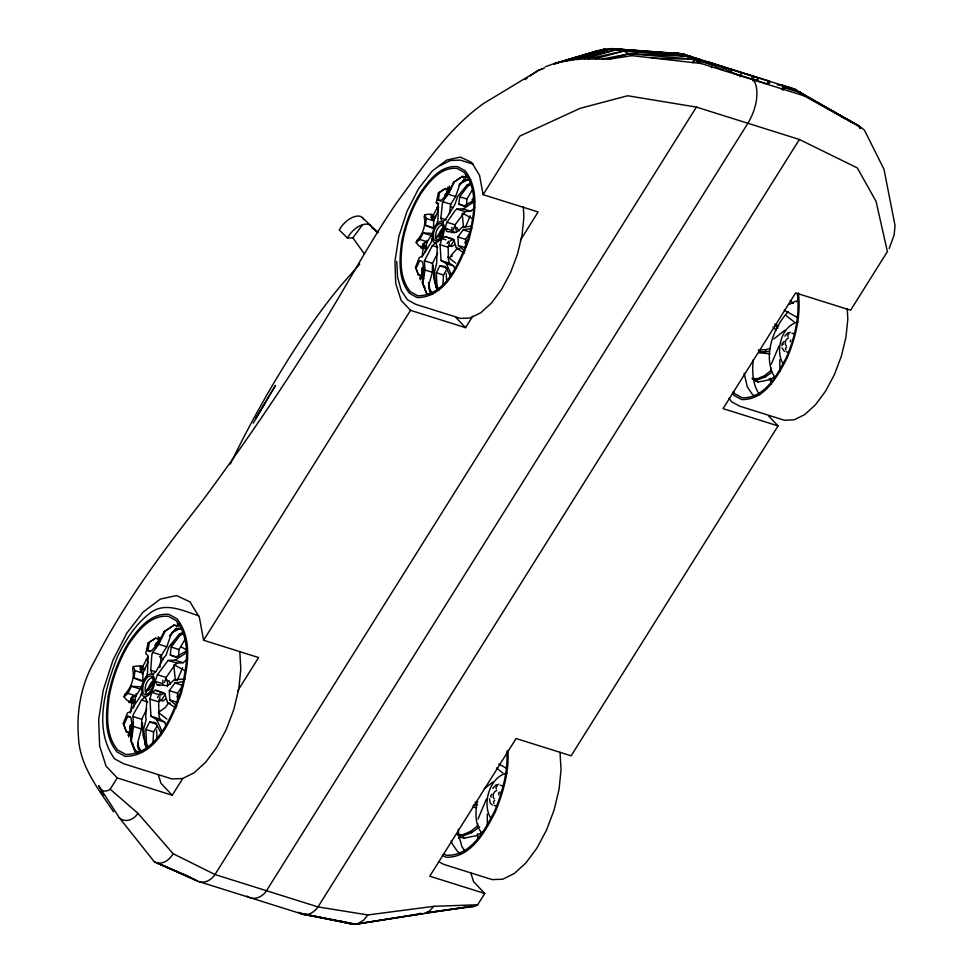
<?xml version="1.0" encoding="UTF-8"?>
<svg xmlns="http://www.w3.org/2000/svg" width="973" height="973" viewBox="0 0 973 973"><rect width="100%" height="100%" fill="white"/><g stroke="black" fill="none" stroke-linecap="round" stroke-linejoin="round"><path stroke-width="1.46" d="M174.97 682.973L182.766 685.43L177.585 693.263L177.536 702.384L169.752 699.928L169.29 690.648L174.97 682.973L183.143 681.587M463.184 229.883L470.373 232.146L465.593 239.358L465.556 247.774L458.368 245.524L457.955 236.962L463.184 229.883L471.796 228.412M140.878 751.351L138.835 750.037L138.044 741.487L141.474 728.959L141.742 719.29L146.765 708.989M144.162 681.368L142.8 680.747L143.007 673.158L140.039 669.181L141.097 667.673L145.208 668.658M434.773 228.4L433.52 227.828L433.715 220.835L430.966 217.161L431.951 215.763L435.746 216.675M432.365 293.347L429.859 291.718L429.142 283.836L432.304 272.282L432.535 263.367L437.534 253.235M130.236 726.576L130.552 731.343L130.978 725.542L132.523 723.255M421.796 273.522L422.027 267.806L422.221 274.483L421.796 273.522L424.192 274.909M178.631 656.264L178.996 649.514L185.052 639.334M466.493 206.495L466.894 199.027L472.489 189.638M153.016 742.156L153.612 731.903L157.2 725.822M442.861 285.807L443.481 275.006L446.802 269.387M132.778 702.944L134.821 702.397L130.905 700.767L131.051 698.346L136.013 695.877L140.246 689.042L141.815 688.981M430.917 213.926L432.426 215.325L428.74 214.169L424.775 214.778L424.131 216.857C426.32 224.994 422.659 234.651 416.833 240.526L416.201 242.605L418.949 245.95L422.635 247.106L420.531 247.665L423.34 248.553L426.162 247.799L422.55 246.291L422.683 244.065L427.256 241.778L431.161 235.478L432.608 235.417M152.177 674.362L150.718 670.263L151.849 654.488L152.712 652.396L158.769 644.296L165.325 630.93L174.349 624.909L178.351 626.162L178.825 623.389M159.864 667.514L161.506 655.157L166.784 646.814L170.932 634.773L176.332 628.351L179.944 628.485M442.168 221.941L440.818 218.159L442.654 201.679L448.249 194.211L454.282 181.89L462.613 176.332L466.298 177.487M449.392 213.646L450.767 204.221L455.632 196.534L459.451 185.429L464.437 179.506L468.889 179.664M130.431 712.966L133.155 695.829M133.556 707.943L136.184 693.64M162.771 685.041L162.832 680.176M167.49 686.524L167.538 681.659L165.848 677.828M422.173 256.933L423.073 248.164M425.092 251.958L427.256 240.416M451.837 232.754L451.995 227.293M476.952 801.667C475.578 812.212 474.593 824.496 481.915 833.192M477.463 826.576L477.767 823.669M753.224 359.742C752.105 371.552 752.348 384.955 759.779 394.783M770.762 371.054L771.066 368.135M781.891 345.743L782.134 343.323M782.937 343.104L783.277 344.333M130.905 700.767L131.671 696.96M139.261 753.041L135.271 751.788L130.662 740.137L132.292 726.345L130.954 717.685L127.816 716.225L123.875 724.836L126.563 732.146L130.552 733.399L129.093 734.87L128.655 737.048M186.694 650.803L175.687 657.176L170.275 654.999L171.199 647.069L179.92 635.503L183.581 633.52M430.248 294.491L426.575 293.335L422.331 282.596L423.827 269.874L422.586 261.895L419.704 260.545L416.067 268.475L418.548 275.225L422.221 276.381L420.47 279.75L419.691 277.998L421.856 275.541L422.221 276.381M447.726 228.898L445.038 228.059L447.008 222.27L455.084 210.569L456.909 209.061L463.221 208.879L474.556 201.46L473.997 200.219L463.841 206.094L458.855 204.087L459.706 196.765L467.745 186.098L471.552 184.043M145.658 679.142L142.058 681.319L134.006 677.986L134.992 670.64L133.313 666.602L137.619 665.933L141.62 667.186L139.978 665.678M435.053 227.013L432.827 228.351L425.408 225.274L426.32 218.499L424.775 214.778M135.271 751.788L131.258 741.487L133.459 726.43L132.948 716.529L133.447 714.231L141.535 700.049L145.172 697.13M426.575 293.335L422.878 283.836L424.909 269.959L424.435 260.825L432.353 245.634L435.697 242.934M150.572 651.618L147.969 650.803L149.343 642.204L155.51 638.203L159.499 639.456L159.073 637.558L161.104 638.203M441.17 201.107L438.288 200.207L439.553 192.277L445.233 188.592L448.918 189.747L449.331 186.074M465.495 178.059L465.994 175.675L465.276 174.836M149.343 642.204L148.054 643.104L145.768 653.467L147.957 655.741L147.604 672.452L146.205 677.549M436.658 224.872L437.947 220.178L438.276 204.768L436.257 202.664L438.361 193.116L439.553 192.277M423.741 245.378L424.423 242.593M498.711 793.396L498.675 794.844M166.03 726.15L164.717 722.148L156.702 719.619L150.961 716.225L149.927 699.076L151.679 692.715M164.717 722.148L159.742 718.986L158.927 714.705L158.672 701.825L160.071 696.741M454.659 268.816L453.734 266.006L446.339 263.683L441.049 260.545L440.088 244.734L441.706 238.859M453.734 266.006L449.149 263.099L448.395 259.146L448.152 247.264L449.453 242.569M682.243 56.47L682.973 53.904L675.688 52.907M130.747 702.895L128.716 702.263L131.002 701.655L127.013 700.39L124.021 696.777L124.714 694.515C131.027 688.154 134.992 677.67 132.62 668.852L133.313 666.602M141.097 667.673L140.562 669.424L144.709 670.312M422.55 246.291L423.048 244.661L426.624 246.278M431.951 215.763L431.453 217.393L435.272 218.195M442.277 237.303L443.457 233.484M759.086 351.326L758.648 352.737L769.911 353.807M759.037 351.703L765.435 351.825L766.116 349.587L770.494 348.492M687.522 58.416L688.385 55.789L699.526 62.965L806.021 96.449L794.892 89.273L786.975 86.731M757.675 80.686L758.612 77.852L768.427 80.917L767.49 83.751M768.256 84.019L769.181 81.185L767.843 80.723M141.389 693.056L140.1 696.814L131.355 709.499L130.759 711.579L127.463 712.893L123.279 723.486L126.563 732.146M155.291 680.991L157.431 674.715L168.159 660.399L175.006 660.205L183.021 662.722L187.57 659.001M164.461 682.487L166.176 677.476L173.814 666.408L176.952 663.16L183.021 662.722M432.608 238.02L431.027 242.642L422.416 256.252L419.375 257.468L415.52 267.247L418.548 275.225M453.491 229.433L455.072 224.799L465.009 211.603L470.616 211.202L474.812 207.772M688.093 58.757L689.066 56.142L701.983 60.204L685.843 55.522M692.703 62.771L694.175 58.854L711.531 64.303L723.778 70.591M730.103 72.184L731.112 69.497L758.612 77.852L755.133 80.637M740.064 76.77L741.572 72.72M751.545 78.922L752.555 76.235M752.664 80.735L754.172 76.685L707.845 61.871M768.147 83.958L769.181 81.185L769.716 82.596L767.271 84.274M782.341 89.492L783.314 86.877L781.976 85.21L777.269 84.846M140.44 672.477L141.985 668.415M142.338 674.301L147.969 662.139M431.696 219.253L432.717 216.553M433.435 220.968L438.276 210.667M147.555 660.655L146.473 659.536L147.543 658.21M130.139 725.943L130.954 726.551L131.221 724.617L130.589 724.861L131.501 725.153M437.911 209.304L436.901 208.258L437.315 207.261L438.738 207.31M437.072 209.037L437.899 207.042M423 269.071L423.839 269.326L423.425 270.324L422.014 270.287L423 269.071L422.258 268.512M693.883 62.175L695.002 59.487L712.37 64.948L711.239 67.624M782.183 89.552L783.314 86.877L800.67 92.338M783.022 90.197L784.141 87.521L783.314 86.877L781.769 88.823M177.573 679.677L182.62 667.685M465.216 227.718L470.202 215.86M478.011 819.035L486.427 799.04M771.248 364.34L779.008 345.914M889.164 248.553L894.151 234.98L895.038 225.566L883.983 169.253L865.167 131.574L864.036 129.725L858.916 125.955L793.153 88.725L858.916 125.955L860.241 128.533M124.021 696.777L127.998 693.36L131.452 686.281L140.38 686.743L141.632 689.042M416.201 242.605L419.862 239.455L423.048 232.936L431.282 233.362L432.438 235.466M148.468 747.495L146.546 743.798L145.816 729.458L149.635 721.99L155.522 722.611L161.238 733.435M438.969 289.808L436.974 285.977L436.293 272.744L439.82 265.86L445.245 266.432L450.523 276.417M165.325 630.93L164.036 631.842L157.687 643.956L151.593 650.706L147.969 650.803M454.282 181.89L447.239 193.895L441.62 200.122L438.288 200.207M142.496 667.052L148.139 656.459M160.18 693.457L157.431 697.702M165.398 693.98L162.138 699.186L158.465 701.776M433.228 215.203L438.203 205.875M454.367 240.027L451.35 244.831L447.969 247.215M498.857 792.995L499.952 791.998M790.648 339.991L790.222 341.766M253.235 423.194L275.517 385.357L255.68 418.536L264.279 404.099M445.342 195.391L447.896 191.17L444.783 195.172M146.047 691.925L151.654 681.939L154.585 680.65M147.434 690.137L147.41 689.139L148.322 689.152M147.774 688.981L146.899 689.966M149.708 686.354L151.618 684.737M148.541 689.65L149.562 688.008M150 688.993L145.5 691.754M436.512 238.142L441.693 228.935L444.393 227.731L442.095 229.847L443.226 229.592L440.599 233.775L438.409 235.125M438.105 235.417L437.291 236.317L438.604 235.575M440.392 233.155L441.328 231.647M438.811 236.038L439.76 234.529M439.212 236.95L440.161 235.442L436.013 237.984M189.844 876.855L154.439 861.908L119.326 817.782L98.687 785.649A23.96 11.494 -72.5 0 0 110.156 789.261L117.234 777.938L172.233 795.233L182.729 778.509M237.607 691.012L258.599 657.553L203.6 640.27L410.533 310.363L465.532 327.658L472.793 316.079M520.373 240.246L538.105 211.956L483.107 194.673L519.886 136.05L580.115 108.331L627.694 95.755L696.388 107.091L799.392 139.467L857.335 167.952L876.053 201.375L887.4 251.593L850.633 310.217L795.634 292.922L723.061 408.624L778.059 425.906L571.115 755.814L516.116 738.519L429.762 876.199L484.761 893.482L477.682 904.768A23.96 11.494 -72.5 0 1 470.896 906.374L354.063 924.35L300.389 913.331L298.638 912.297M696.388 107.091L214.984 874.532C211.348 880.127 203.856 884.445 197.373 880.942L154.439 861.908M799.392 139.467L318.001 906.921C314.595 911.896 308.405 916.14 302.189 914.061L199.173 881.684M155.023 645.342L156.592 642.922M110.156 789.225L137.923 813.282L173.145 853.735C169.983 859.037 164.279 864.073 157.687 862.978L197.373 880.942M477.682 904.768L433.861 906.325L367.855 914.948L363.756 920.105L357.395 923.912L423.073 913.586M422.623 269.132L424.046 267.028M445.512 194.515L448.2 190.89M472.027 199.866L473.815 197.458M447.008 243.457L448.614 241.292M155.364 645.221L158.015 641.645M168.341 703.37L165.13 707.687L158.38 712.455L166.93 719.096M796.352 301.837L798.152 299.429M784.846 336.147L787.619 333.034L790.331 332.279M783.338 342.022L784.165 341.438M492.764 788.458L495.768 785.077L498.711 784.262M363.634 219.643A16.736 8.903 -45.3 0 0 352.798 217.271A16.736 8.903 -45.3 0 0 339.273 229.969L347.422 238.044L352.871 237.813L362.661 224.714M137.923 813.282C134.262 819.497 125.213 823.401 119.326 817.782M433.861 906.325L429.482 910.947L424.702 913.331M471.066 182.948L467.198 184.858L457.687 196.388L454.877 204.488L445.683 219.278L442.338 221.978M183.058 632.316L179.324 634.153L169.01 646.656L165.969 655.449L164.084 657.31L155.996 671.479L152.372 674.411M459.061 185.308L464.437 179.506M176.332 628.351L169.545 635.758L170.932 634.773M127.804 735.15L130.151 732.487L126.162 731.234M359.73 264.133L340.331 286.184A455.34 218.378 -72.5 0 0 314.766 319.558A636.865 305.449 -72.5 0 0 230.333 463.987M458.453 838.41L459.913 836.95L463.914 838.203L476.429 835.673L482.547 832.134M449.988 188.482L452.104 186.561M454.914 244.503L452.08 246.51L449.684 245.962M450.986 255.522L457.067 248.687L458.478 249.137M171.102 645.026L173.23 643.092M166.006 698.833L162.929 701.01L160.326 700.402M788.106 311.652C773.073 328.278 762.26 356.738 774.849 377.402M185.052 678.972L174.471 679.738L167.465 685.685L157.152 684.797L155.279 681.355M771.528 372.44L765.374 376.892L757.444 379.871L752.506 379.227L752.105 378.315L757.018 378.911L764.778 375.566L771.078 370.409M479.653 826.843L471.65 832.645L463.051 835.88L457.687 835.175L457.249 834.189L462.576 834.822L471.005 831.197L477.828 825.615M464.814 242.605L468.135 239.99M177.062 696.51L180.333 693.931M773.876 338.908L784.931 330.2M484.128 788.872L492.849 782.012M525.165 79.616L527.439 77.889M529.713 76.174L538.738 70.165L544.503 67.976M438.361 193.116L445.233 188.592M453.102 182.729L462.613 176.332M444.43 189.163L448.115 190.319L448.918 189.747M437.205 289.297L435.782 286.816L436.974 285.977M155.51 638.203L148.054 643.104M174.349 624.909L164.036 631.842M157.383 641.706L158.392 641L155.619 645.573L155.668 648.127M147.312 748.31L145.257 744.71L146.546 743.798M175.006 660.205L186.062 652.956M449.952 241.109L453.284 239.103L445.208 236.561L441.888 238.567L445.926 239.845M162.978 692.581L155.485 690.222L151.873 692.399L158.125 694.357M160.618 695.148L164.23 692.971M758.235 382.024L754.184 380.029L758.235 382.024L769.789 379.689L774.861 376.746M439.808 165.763L450.438 160.484L460.205 160.107L473.17 164.182M463.501 177.828L466.189 176.502M459.365 184.006L468.086 179.677L470.75 179.579M449.295 257.504L452.396 255.972M789.602 304.233L795.659 301.229M176.04 626.174L178.582 624.909M172.185 632.559L180.285 628.534M439.881 232.997L441.645 231.513M438.312 235.88L439.662 235.284M153.564 682.28L152.092 682.937L153.333 682.657L150.487 687.193L148.103 688.653M147.993 689.48L149.453 688.823M422.744 270.847L423.486 270.555M146.643 660.375L147.276 660.132M545.366 66.809L551.837 64.4M555.741 63.683L559.001 62.467M596.68 51.022L604.951 49.064L611.531 48.65L675.943 53.345L611.531 48.65L553.053 64.048L596.68 51.022L600.779 51.01M542.654 68.888L538.738 70.165L483.411 103.588C447.215 129.409 422.513 167.952 396.352 203.199C365.155 248.869 340.1 298.395 309.572 344.515C276.21 397.069 241.122 448.529 204.099 498.565C164.109 549.794 124.641 601.934 95.111 660.12C81.635 682.937 76.405 709.986 78.412 736.281C79.324 765.362 98.091 788.689 113.525 811.81M566.882 60.715L589.614 53.491M582.462 56.033L586.585 54.731M553.357 63.938L598.103 50.523M562.321 61.688L604.951 49.064L553.722 63.853M563.355 61.53L573.133 59.827L611.531 48.65L628.132 50.061M575.882 59.572L584.238 58.842L617.806 49.307L683.958 54.354L623.742 51.01L617.806 49.307L573.133 59.827M595.877 58.684L623.742 51.01L690.137 56.337L701.265 63.513L631.842 55.643L608.721 59.219L584.238 58.842M608.721 59.219L629.276 53.758L690.137 56.337L682.219 53.795L701.302 59.852L712.37 64.948M475.092 802.372L477.731 801.716M587.911 58.927L623.742 51.01L631.842 55.643M602.275 59.061L629.276 53.758L695.914 59.402L652.056 58.064M304.014 914.486L355.729 924.253L421.443 913.574L419.849 913.282M470.896 906.374L426.32 912.796L473.012 906.605M765.435 351.825L769.546 351.253M473.194 805.243L477.67 804.635M471.09 226.295L462.722 226.891L456.264 232.389L446.753 231.562L445.026 228.387L451.752 230.504M758.259 350.049L766.116 349.587M442.764 224.751C436.755 226.028 433.958 235.344 436.853 240.416L437.777 240.927M797.896 322.014C782.28 325.298 775.007 349.526 782.535 362.71M791.876 333.228L794.272 333.775M788.981 333.763L787.826 335.053L788.081 336.658M788.544 338.081C785.722 338.677 784.42 343.043 785.77 345.427L786.208 345.658M786.67 347.069L785.527 348.358L785.77 349.976M788.568 352.299L786.172 351.752M152.822 677.415C146.315 678.789 143.274 688.896 146.424 694.406L148.614 694.904M166.517 680.322L169.107 680.93L170.53 684.128M506.909 773.134C489.978 776.697 482.097 802.968 490.258 817.271M500.39 785.296L502.98 785.892M497.239 785.88L495.999 787.279L496.279 789.018M496.777 790.55C493.712 791.195 492.289 795.938 493.773 798.517L494.235 798.772M492.022 794.187L490.781 795.586L491.061 797.337M494.734 800.305L493.493 801.703L493.773 803.443M496.802 805.972L494.199 805.376M670.543 53.053L676.478 52.883L680.346 54.099M679.555 54.123L677.439 53.454L678.23 53.43M463.513 180.163L468.025 180.285M175.322 629.057L180.212 629.19M617.064 49.903L620.093 50.122M630.686 50.864L633.715 51.07M644.321 51.812L647.349 52.031M657.955 52.773L660.983 52.98M631.149 50.316L640.21 51.083M644.734 51.46L652.287 52.104M658.32 52.615L662.856 53.004M472.501 807.225L476.563 807.614M446.972 191.827L449.708 192.095M677.439 53.454L684.724 54.452M781.757 86.013L787.729 86.84M784.797 86.743L789.48 87.388M367.855 914.948L318.001 906.921L214.984 874.532L173.145 853.735M302.189 914.061L354.063 924.35L300.389 913.331L355.729 924.253M693.725 58.429L714.097 63.865L738.276 75.152M340.453 921.103L352.396 924.192M780.188 84.615L787.072 86.767M703.588 60.521L794.892 89.273M795.573 89.625L781.976 85.21M784.141 87.521L801.509 92.97M736.281 74.155L767.648 84.019M461.81 176.904L464.267 177.67M448.529 187.996L451.338 188.884M459.706 196.765L466.894 199.027M448.249 194.211L455.632 196.534M458.855 204.087L465.216 206.094M442.654 201.679L450.767 204.221M463.221 208.879L470.616 211.202M456.909 209.061L465.009 211.603M436.257 202.664L438.714 203.442M437.315 207.261L438.154 207.529M436.901 208.258L437.741 208.526M437.643 208.818L438.482 209.086M440.818 218.159L446.193 219.849M447.008 222.27L455.072 224.799M426.32 218.499L433.715 220.835M425.408 225.274L433.52 227.828M442.995 230.905L440.295 232.109M457.955 236.962L465.593 239.358M423.048 232.936L431.161 235.478M445.208 236.561L453.904 240.039L456.276 247.835L459.974 249.003M440.088 244.734L448.152 247.264M419.862 239.455L427.256 241.778M432.353 245.634L437.728 247.324M441.049 260.545L449.149 263.099M424.435 260.825L432.535 263.367M439.82 265.86L447.458 268.268M436.293 272.744L443.481 275.006M424.909 269.959L432.304 272.282M422.586 270.068L423.425 270.324M418.171 274.386L420.628 275.152M420.883 277.731L423.693 278.619M198.784 615.824C182.997 610.825 164.68 601.18 149.623 613.44C135.077 624.69 125.262 640.514 117.392 656.872C105.218 688.191 92.994 728.959 114.595 758.806L123.559 763.72L171.953 778.935L182.547 778.522L194.065 772.817L205.717 762.187L216.711 747.373L226.295 729.385L233.824 709.439L238.774 688.896L240.805 669.169L239.796 651.594M171.199 647.069L178.996 649.514M158.769 644.296L166.784 646.814M170.275 654.999L177.183 657.176M152.712 652.396L161.506 655.157M168.159 660.399L176.952 663.16M146.923 658.453L147.835 658.733M146.473 659.536L147.385 659.816M141 665.994L143.031 666.639M150.718 670.263L155.716 671.832M174.471 679.738L177.147 680.577M157.431 674.715L166.176 677.476M134.992 670.64L143.007 673.158M156.531 681.745L161.53 683.314M157.152 684.797L159.657 685.576M134.006 677.986L142.8 680.747M153.077 684.092L150.146 685.381M169.29 690.648L177.585 693.263M131.452 686.281L140.246 689.042M155.485 690.222L164.911 693.992L167.478 702.445L170.141 703.284M149.927 699.076L158.672 701.825M127.998 693.36L136.013 695.877M141.535 700.049L147.787 702.02M150.961 716.225L159.742 718.986M132.948 716.529L141.742 719.29M149.635 721.99L156.544 724.167M127.816 716.225L130.418 717.052M131.221 724.617L132.133 724.909M145.816 729.458L153.612 731.903M131.391 725.469L132.304 725.749M133.459 726.43L141.474 728.959M130.954 726.551L131.854 726.831M130.321 726.782L131.233 727.074M129.093 734.87L132.146 735.819M134.858 750.876L138.859 752.129M735.746 70.628L741.827 72.866M728.959 68.755L731.112 69.497M156.045 862.565L195.622 879.908M131.44 699.003L135.332 700.755M774.715 324.106L778.485 325.979M841.426 116.638L853.37 123.206M784.25 310.241L797.033 317.259M784.42 351.46L782.012 347.896M450.341 206.471L452.895 207.869M463.112 213.488L472.063 218.39M456.678 227.39L459.098 230.954M755.79 396.291L752.397 394.43L747.325 386.926L744.138 373.206M498.735 764L506.665 768.366M492.302 805.06L490.222 803.09L489.553 798.857M180.686 646.656L185.782 649.465M159.463 656.714L163.428 658.903M174.009 664.705L184.602 670.519M461.251 853.674L457.578 851.655L452.08 843.53L451.253 840.611M443.797 853.82L446.437 855.267C470.92 856.179 484.676 830.31 494.43 811.494C502.25 792.509 508.198 771.99 506.836 751.265M442.35 855.291L445.841 857.201C471.017 858.15 485.15 831.55 495.184 812.212C503.223 792.679 509.341 771.589 507.93 750.292M438.677 861.591L443.797 864.401L492.192 879.616L502.786 879.203L514.303 873.499L525.955 862.869L536.95 848.055L546.534 830.066L554.063 810.12L559.013 789.577L561.044 769.85L560.034 752.275M845.342 118.84L804.282 95.901L798.93 91.778L861.47 127.84M793.153 88.725L858.916 125.955L859.937 128.57M247.13 896.097C253.637 901.132 262.601 897.057 266.493 890.733L747.896 123.279C754.282 112.467 758.393 99.514 756.349 86.889A26.782 12.844 -72.5 0 0 752.774 79.713L751.959 79.081M433.216 293.25L429.434 290.757L429.859 291.718M142.472 751.691L138.373 748.979L137.728 743.019M456.276 247.835L464.17 253.162M167.478 702.445L176.04 708.21M371.783 227.731L377.597 231.854M774.788 325.724L777.986 328.132M103.904 795.063L101.739 793.433L100.62 791.122M786.233 315.702L794.114 321.832M447.896 257.067L455.765 263.184M496.4 767.952L502.81 772.927M375.31 230.601L377.646 232.523M458.368 245.524L464.863 250.937M169.752 699.928L176.928 705.936M362.406 217.611L377.986 232.498M773.036 327.159L776.15 330.139M790.137 300.45L793.263 303.479M768.646 415.945L778.059 425.906M456.118 317.685L465.532 327.658M410.533 310.363L401.131 300.389L395.731 283.459L394.941 261.348L398.833 236.415L406.994 211.311L418.548 188.701L432.267 171.005L446.716 160.083L460.326 157.103L471.674 162.382L479.555 175.371L483.107 194.673M484.761 893.482L473.559 881.623L470.81 872.988M172.233 795.233L161.032 783.374L158.283 774.727M117.234 777.938L106.033 766.079L99.623 745.926L98.687 719.606L103.308 689.942L113.014 660.071L126.77 633.168L143.104 612.102L160.29 599.1L176.49 595.561L189.99 601.849L199.368 617.296L203.6 640.27M177.232 623.279L178.023 624.192M352.871 237.813L364.486 254.123M733.265 391.45L734.834 393.749L742.119 397.762C764.705 398.602 777.391 374.739 786.391 357.395C794.844 337.509 800.013 315.714 797.374 294.041M732.474 393.056L734.08 395.427L741.572 399.538C764.79 400.414 777.828 375.882 787.072 358.052C795.768 337.607 801.083 315.203 798.383 292.922M729.105 398.225L731.428 401.654L739.687 406.179L784.323 420.214L794.09 419.837L804.72 414.571L815.459 404.768L825.603 391.11L834.433 374.508L841.377 356.118L845.938 337.181L847.824 318.986L847.228 308.672M454.768 225.14L456.483 231.233M428.643 287.728L432.863 293.968M465.045 851.266L461.907 846.619L458.636 834.943L458.295 829.178M137.375 745.5L141.304 751.314M134.104 748.322L137.485 753.321M453.09 230.917L454.245 233.034M446.339 263.683L451.119 274.252M156.702 719.619L161.944 731.234M722.428 66.48L723.584 69.059M769.242 378.448L769.789 379.689M764.778 375.566L765.374 376.892M757.018 378.911L757.444 379.871M467.198 184.858L467.745 186.098M429.142 283.836L428.546 282.511L429.288 289.382M415.52 267.247L416.067 268.475M422.331 282.596L422.878 283.836M471.005 831.197L471.65 832.645M462.576 834.822L463.051 835.88M463.501 837.291L463.914 838.203M459.511 836.038L459.913 836.95M179.324 634.153L179.92 635.503M123.279 723.486L123.875 724.836M130.662 740.137L131.258 741.487M435.88 242.97L437.23 246.753L436.658 263.634L434.347 272.136L435.782 286.816M145.354 697.179L146.814 701.265L145.682 717.04L146.205 719.582L143.7 728.789L145.257 744.71M436.865 289.322L433.836 278.558L433.07 265.264M424.277 285.794L425.493 290.149M146.424 747.434L143.153 735.758L142.399 722.781M130.577 735.758L131.355 738.543M132.535 742.74L133.702 746.923M447.641 187.266L448.115 190.319M158.125 636.756L158.623 640.076M770.713 378.266L771.042 383.994M523.304 206.835L523.9 217.149L522.027 235.344L517.454 254.281L510.521 272.671L501.679 289.273L491.547 302.931L480.796 312.734L470.178 318.001L460.399 318.378L415.775 304.342L407.505 299.818L401.326 290.672L397.641 277.548L396.704 261.336M463.537 227.682L462.175 213.342M446.218 273.437L446.716 282.036M477.415 833.715L477.731 839.358M424.35 268.317L424.52 271.272M421.832 271.394L421.99 274.264M175.359 680.589L173.875 665.532M156.568 730.066L157.054 738.543M130.005 725.882L130.321 731.526M779.799 359.755L779.86 371.333M487.291 814.06L487.351 825.651M347.422 238.044A16.736 8.903 -45.3 0 1 370.567 225.687M108.234 696.121C105.814 714.778 104.062 736.525 117.028 751.922L125.152 756.386C157.03 756.24 171.71 718.305 181.331 693.287C187.461 669.4 193.554 639.942 177.037 618.84L168.901 614.377C150.414 612.662 137.667 629.482 128.266 643.031C118.463 659.39 111.846 677.415 108.234 696.121M109.292 695.829C106.933 713.975 105.23 735.138 117.842 750.11L125.748 754.452C156.762 754.318 171.041 717.405 180.394 693.068C186.354 669.838 192.277 641.183 176.222 620.652L168.305 616.31C150.316 614.644 137.923 631.003 128.777 644.187C119.241 660.095 112.807 677.634 109.292 695.829M141.523 687.23L141.973 694.917L144.308 697.13C152.968 695.294 157.006 681.854 152.822 674.532L151.496 673.803C145.196 674.289 142.788 682 141.523 687.23M142.703 686.902L143.067 693.177L144.965 694.977C152.043 693.481 155.327 682.523 151.922 676.551L150.827 675.955C145.695 676.344 143.736 682.645 142.703 686.902M401.642 242.009C399.404 259.207 397.787 279.275 409.742 293.457L417.247 297.58C446.643 297.446 460.18 262.467 469.047 239.382C474.702 217.368 480.321 190.197 465.094 170.737L457.59 166.626C440.538 165.033 428.789 180.552 420.117 193.055C411.08 208.137 404.963 224.763 401.642 242.009M402.627 241.742C400.438 258.477 398.869 277.986 410.497 291.791L417.794 295.792C446.388 295.67 459.56 261.64 468.183 239.188C473.681 217.77 479.154 191.34 464.34 172.416L457.042 168.402C440.453 166.857 429.02 181.951 420.591 194.113C411.798 208.781 405.85 224.958 402.627 241.742M432.34 233.8L432.207 238.932L433.678 242.253L434.907 242.934C442.897 241.243 446.619 228.85 442.764 222.099L441.535 221.418C435.722 221.868 433.508 228.983 432.34 233.8M433.423 233.508L433.763 239.285L435.515 240.951C442.034 239.577 445.075 229.458 441.924 223.96L440.927 223.401C436.184 223.766 434.372 229.567 433.423 233.508"/></g></svg>
